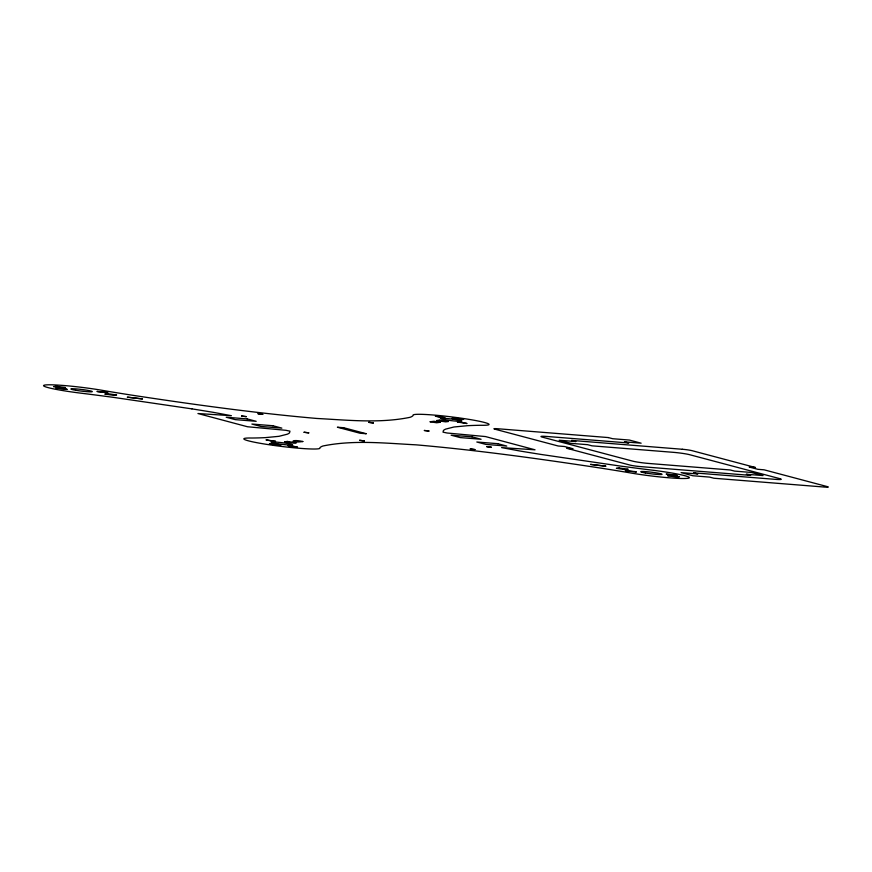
<?xml version="1.0" encoding="UTF-8"?>
<svg xmlns="http://www.w3.org/2000/svg" width="872" height="872" viewBox="0 0 872 872"><rect width="100%" height="100%" fill="white"/><g stroke="black" fill="none" stroke-linecap="round" stroke-linejoin="round"><path stroke-width="1.31" d="M457.473 422.015L458.498 422.004A14.366 1.101 7 0 1 461.005 422.201L467.032 423.52L457.484 422.048M56.07 388.029L65.454 388.879A14.366 1.101 7 0 1 66.817 389.239L66.981 389.315M435.411 416.151L444.982 417.634L443.946 417.666A14.366 1.101 7 0 1 441.439 417.47L435.488 416.227M66.981 389.359L56.102 388.095M636.2 471.97L636.048 471.916A14.366 1.101 7 0 0 634.685 471.556L625.333 470.76L636.222 471.992M241.555 416.02L246.275 416.62M246.231 416.663L241.555 416.075M258.047 413.71L262.777 414.298M262.723 414.353L258.047 413.764M428.915 431.051L424.239 430.463L428.97 431.008M302.824 441.548C289.646 443.368 290.103 438.66 302.824 441.505M430.158 421.765L433.929 421.274L440.425 422.266L436.687 422.757L430.179 421.808M590.551 464.384L605.746 466.149M605.713 466.193L590.562 464.427M191.905 408.87L114.254 397.479A267.017 20.481 7 0 0 87.56 393.991A47.906 3.673 7 0 0 82.96 393.425A38.324 2.943 7 0 1 45.159 384.999A38.324 2.943 7 0 1 103.55 390.558A47.906 3.673 7 0 0 107.365 391.212A265.96 20.405 7 0 0 131.345 395.081C192.963 404.445 254.744 413.055 316.852 418.462C347.732 420.075 379.44 423.563 410.004 417.328A267.017 20.481 7 0 0 413.012 415.617A47.906 3.673 7 0 0 413.077 415.257A38.324 2.943 7 0 1 461.953 418.288A38.324 2.943 7 0 1 482.162 425.296A47.906 3.673 7 0 0 479.731 425.296A265.96 20.405 7 0 0 467.61 425.689L453.996 426.986L445.657 429.111A301.919 23.163 7 0 0 443.445 430.485L443.02 432.152L447.085 433.013L485.519 436.567L535.037 449.81L501.585 447.598L519.908 451.009A302.966 23.239 7 0 0 541.076 454.443L618.728 465.833A267.017 20.481 7 0 0 645.411 469.321A47.906 3.673 7 0 0 650.022 469.888A38.324 2.943 7 0 1 687.812 478.303A38.324 2.943 7 0 1 629.431 472.755A47.906 3.673 7 0 0 625.606 472.101A265.96 20.405 7 0 0 601.626 468.231C540.019 458.857 478.238 450.246 416.129 444.84C385.239 443.238 353.542 439.75 322.978 445.984A267.017 20.481 7 0 0 319.959 447.696A47.906 3.673 7 0 0 319.904 448.045A38.324 2.943 7 0 1 271.029 445.025A38.324 2.943 7 0 1 250.809 438.006A47.906 3.673 7 0 0 253.251 438.006A265.96 20.405 7 0 0 265.371 437.624L278.986 436.316L287.324 434.191A301.919 23.163 7 0 0 289.526 432.817L289.962 431.16L285.896 430.299L247.463 426.746L197.944 413.524L231.396 415.704L213.073 412.303A302.966 23.239 7 0 0 191.905 408.87M275.508 441.297L274.473 441.308A14.366 1.101 7 0 1 271.966 441.112L265.982 439.848L275.487 441.308M288.022 445.636L297.559 447.162L291.542 445.843A14.366 1.101 7 0 0 289.035 445.647L288.054 445.636M107.67 392.607L98.285 391.757A14.366 1.101 7 0 1 96.934 391.397L107.67 392.563M676.912 475.273L667.527 474.423A14.366 1.101 7 0 1 666.164 474.063L676.89 475.284M304.066 432.25L308.753 432.861L304.066 432.25M368.725 422.342L373.412 422.942L368.725 422.342M359.613 440.316L364.3 440.916L359.613 440.316M470.259 448.96L474.924 449.592L470.259 448.96M486.75 446.649L491.427 447.282L486.75 446.649M142.419 398.918L127.29 397.174L142.419 398.886M56.211 386.22L53.508 386.601L62.621 387.92L65.324 387.539L56.211 386.22M107.485 393.664L104.782 394.046L113.894 395.365L116.608 394.983L107.485 393.664M272.031 443.576L269.317 443.957L278.44 445.276L281.144 444.894L272.031 443.576M287.259 441.439L284.545 441.821L293.668 443.14L296.371 442.769L287.259 441.439M439.314 420.162L436.61 420.544L445.723 421.863L448.426 421.481L439.314 420.162M454.541 418.026L451.838 418.407L460.95 419.726L463.653 419.356L454.541 418.026M619.076 467.948L616.373 468.319L625.486 469.648L628.2 469.267L619.076 467.948M670.361 475.382L667.647 475.763L676.77 477.093L679.473 476.712L670.361 475.382M608.34 437.57L497.563 428.73A7.183 0.556 7 0 0 494.697 429.133L558.156 445.995L564.424 446.497L573.035 448.775L566.767 448.284L630.227 465.136A7.183 0.556 7 0 0 639.895 466.542L750.661 475.393L746.356 474.248L763.076 475.578L751.293 472.45L734.573 471.109L730.267 469.975L648.757 463.457A11.979 0.916 7 0 1 632.647 461.125L542.428 437.155A11.979 0.916 7 0 1 547.213 436.48L628.723 442.987L624.417 441.842L641.138 443.183L629.355 440.055L612.645 438.714L608.34 437.57M682.34 449.265L571.574 440.415L575.869 441.559L559.159 440.229L570.931 443.358L587.652 444.687L591.957 445.832L673.467 452.339A11.979 0.916 7 0 1 689.589 454.683L779.797 478.652A11.979 0.916 7 0 1 775.012 479.328L693.502 472.82L697.807 473.954L681.087 472.624L692.869 475.752L709.59 477.093L713.896 478.238L824.672 487.077A7.183 0.556 7 0 0 827.539 486.674L764.079 469.812L757.812 469.31L749.201 467.021L755.468 467.523L692.008 450.661A7.183 0.556 7 0 0 682.34 449.265M247.103 418.898L226.208 417.23L235.276 419.639L256.172 421.307L247.103 418.898M472.025 436.85L451.118 435.183L460.187 437.591L481.082 439.259L472.025 436.85M343.666 427.727L337.399 427.226L360.049 433.242L366.327 433.744L343.666 427.727M272.794 425.721L251.888 424.054L260.957 426.463L281.852 428.13L272.794 425.721M497.705 443.674L476.81 442.006L485.868 444.415L506.774 446.083L497.705 443.674M275.868 443.467A10.78 0.828 7 0 0 292.556 444.873A10.78 0.828 7 0 0 277.242 442.191A10.78 0.828 7 0 0 275.868 443.467M645.335 472.962A10.78 0.828 7 0 0 662.033 474.379A10.78 0.828 7 0 0 646.719 471.698A10.78 0.828 7 0 0 645.335 472.962M445.058 419.748A10.78 0.828 7 0 0 461.757 421.165A10.78 0.828 7 0 0 446.442 418.484A10.78 0.828 7 0 0 445.058 419.748M75.591 390.253A10.78 0.828 7 0 0 92.29 391.659A10.78 0.828 7 0 0 76.976 388.977A10.78 0.828 7 0 0 75.591 390.253"/></g></svg>
